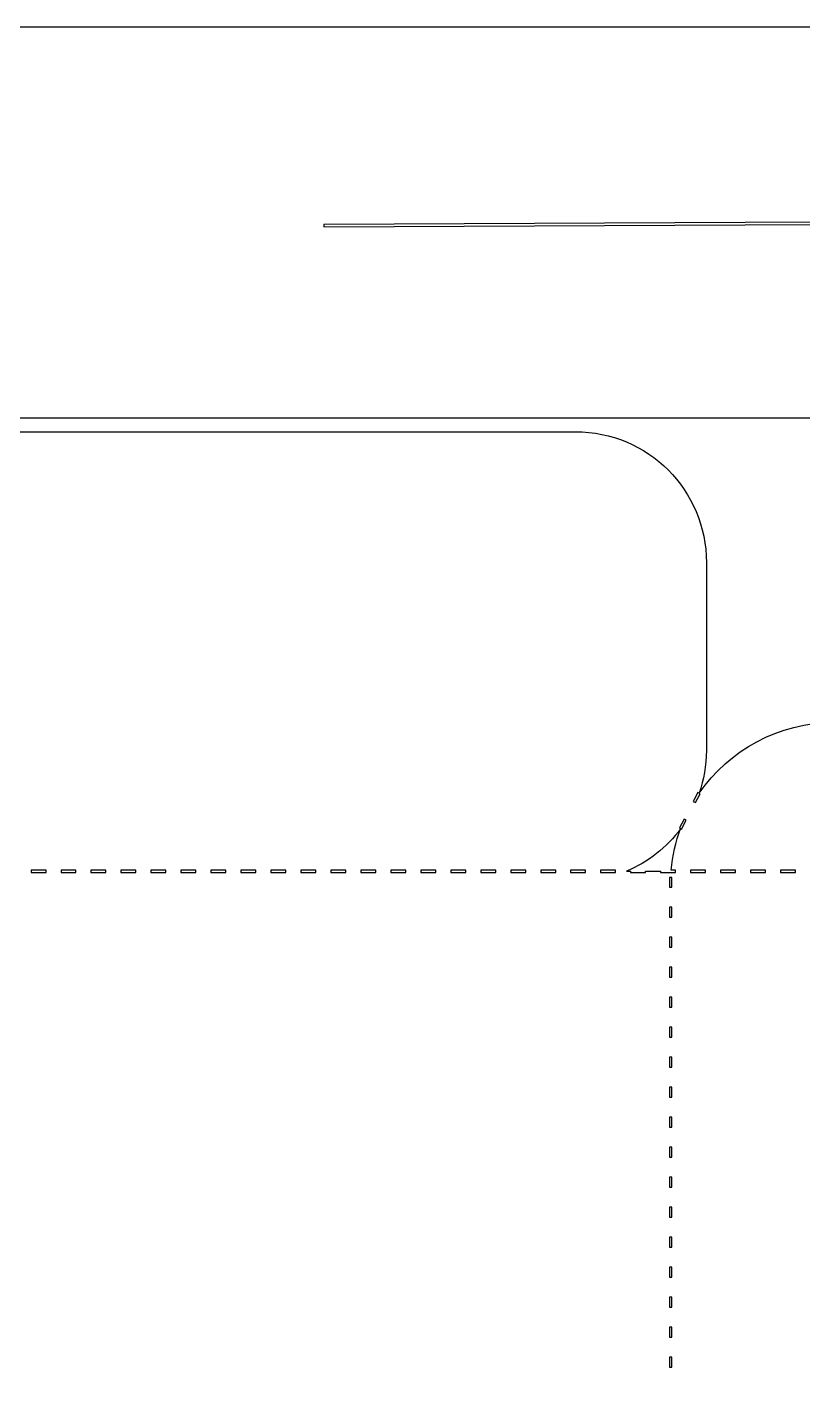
# Model space of a CAD drawing. Header units: centimetres. Extents: x -27 to 27.5, y -14.1 to 14.3.
# Drawn here: x -10.64 to -2.42, y 0.01 to 14.3 of the extents above; entities that cross this region are included whole.
import ezdxf

# ---------------------------------------------------------------- set-up
doc = ezdxf.new("R2010")
doc.units = ezdxf.units.CM
doc.header["$MEASUREMENT"] = 0
doc.layers.add('Layer 1', color=7, linetype='Continuous')

msp = doc.modelspace()

# ---------------------------------------------------------------- linework, layer by layer
at = {"layer": 'Layer 1', "color": 58, "lineweight": 25}
for points, knots in [([(-26.3657, 14.30251), (-26.71152, 14.30251), (-26.98995, 13.89215), (-26.98995, 13.38226), (-26.98995, 13.38226), (-26.98995, 13.38226), (-26.98995, 11.07873), (-26.98995, 11.07873), (-26.98995, 11.07873), (-26.98995, 10.56884), (-26.71152, 10.15847), (-26.3657, 10.15847), (-26.3657, 10.15847), (-26.3657, 10.15847), (24.75097, 10.15847), (24.75097, 10.15847), (24.75097, 10.15847), (25.09678, 10.15847), (25.37522, 10.56884), (25.37522, 11.07873), (25.37522, 11.07873), (25.37522, 11.07873), (25.37522, 11.48883), (25.37522, 11.48883), (25.37522, 11.48883), (25.46004, 11.46656), (25.54955, 11.44903), (25.64228, 11.43592), (25.64228, 11.43592), (25.69716, 10.96748), (25.79866, 10.65126), (25.91513, 10.65126), (25.91513, 10.65126), (26.02994, 10.65126), (26.13009, 10.95875), (26.18551, 11.41607), (26.18551, 11.41607), (26.92174, 11.46418), (27.49354, 11.81035), (27.49354, 12.23049), (27.49354, 12.23049), (27.49354, 12.65064), (26.92174, 12.9968), (26.18551, 13.04491), (26.18551, 13.04491), (26.13009, 13.50224), (26.02994, 13.80972), (25.91513, 13.80972), (25.91513, 13.80972), (25.79866, 13.80972), (25.69716, 13.49351), (25.64228, 13.02507), (25.64228, 13.02507), (25.54955, 13.01195), (25.46004, 12.99443), (25.37522, 12.97215), (25.37522, 12.97215), (25.37522, 12.97215), (25.37522, 13.38226), (25.37522, 13.38226), (25.37522, 13.38226), (25.37522, 13.89215), (25.09679, 14.30251), (24.75097, 14.30251), (24.75097, 14.30251), (24.75097, 14.30251), (-26.3657, 14.30251), (-26.3657, 14.30251)], [0, 0, 0, 0, 0.05555556, 0.05555556, 0.05555556, 0.05555556, 0.11111111, 0.11111111, 0.11111111, 0.11111111, 0.16666667, 0.16666667, 0.16666667, 0.16666667, 0.22222222, 0.22222222, 0.22222222, 0.22222222, 0.27777778, 0.27777778, 0.27777778, 0.27777778, 0.33333333, 0.33333333, 0.33333333, 0.33333333, 0.38888889, 0.38888889, 0.38888889, 0.38888889, 0.44444444, 0.44444444, 0.44444444, 0.44444444, 0.5, 0.5, 0.5, 0.5, 0.55555556, 0.55555556, 0.55555556, 0.55555556, 0.61111111, 0.61111111, 0.61111111, 0.61111111, 0.66666667, 0.66666667, 0.66666667, 0.66666667, 0.72222222, 0.72222222, 0.72222222, 0.72222222, 0.77777778, 0.77777778, 0.77777778, 0.77777778, 0.83333333, 0.83333333, 0.83333333, 0.83333333, 0.88888889, 0.88888889, 0.88888889, 0.88888889, 1, 1, 1, 1]), ([(5.88452, 12.27514), (5.88452, 12.27514), (5.88452, 12.24868), (5.88452, 12.24868), (5.88452, 12.24868), (5.88452, 12.24868), (-7.49926, 12.18584), (-7.49926, 12.18584), (-7.49926, 12.18584), (-7.49926, 12.18584), (-7.49926, 12.2123), (-7.49926, 12.2123), (-7.49926, 12.2123), (-7.49926, 12.2123), (5.88452, 12.27514), (5.88452, 12.27514)], [0, 0, 0, 0, 0.2, 0.2, 0.2, 0.2, 0.4, 0.4, 0.4, 0.4, 0.6, 0.6, 0.6, 0.6, 1, 1, 1, 1])]:
    msp.add_open_spline(points, degree=3, knots=knots, dxfattribs=at)
at = {"layer": 'Layer 1', "color": 36, "lineweight": 25}
for points, knots in [([(-16.51941, 10.01651), (-17.28793, 10.01651), (-17.90682, 9.39762), (-17.90682, 8.62911), (-17.90682, 8.62911), (-17.90682, 8.62911), (-17.90682, 6.63894), (-17.90682, 6.63894), (-17.90682, 6.63894), (-17.90682, 6.0028), (-17.48249, 5.46935), (-16.90058, 5.30445), (-16.90058, 5.30445), (-17.47429, 5.15204), (-17.92264, 4.69902), (-18.06723, 4.12209), (-18.06723, 4.12209), (-18.09669, 4.82244), (-18.33803, 5.36481), (-18.63277, 5.36481), (-18.63277, 5.36481), (-18.63277, 5.36481), (-19.8606, 5.36481), (-19.8606, 5.36481), (-19.8606, 5.36481), (-20.09577, 5.36481), (-20.29658, 5.01931), (-20.38316, 4.52393), (-20.38316, 4.52393), (-20.45962, 4.60946), (-20.59937, 4.66697), (-20.76019, 4.66697), (-20.76019, 4.66697), (-21.00334, 4.66697), (-21.19923, 4.53637), (-21.19923, 4.37428), (-21.19923, 4.37428), (-21.19923, 4.37428), (-21.19923, 4.14111), (-21.19923, 4.14111), (-21.19923, 4.14111), (-21.23139, 4.14461), (-21.26383, 4.1469), (-21.2968, 4.1469), (-21.2968, 4.1469), (-21.85312, 4.1469), (-22.30469, 3.6373), (-22.30469, 3.00919), (-22.30469, 3.00919), (-22.30469, 2.874), (-22.28354, 2.74421), (-22.24516, 2.62389), (-22.24516, 2.62389), (-24.25743, 1.5562), (-25.34686, -0.11325), (-25.47721, -1.77067), (-25.47721, -1.77067), (-25.47721, -1.77067), (-25.48879, -1.77067), (-25.48879, -1.77067), (-25.48879, -1.77067), (-25.4877, -1.80321), (-25.48648, -1.83568), (-25.48465, -1.86824), (-25.48465, -1.86824), (-25.48647, -1.90065), (-25.48771, -1.93258), (-25.48879, -1.96498), (-25.48879, -1.96498), (-25.48879, -1.96498), (-25.47721, -1.96498), (-25.47721, -1.96498), (-25.47721, -1.96498), (-25.34686, -3.6224), (-24.25743, -5.29267), (-22.24516, -6.36037), (-22.24516, -6.36037), (-22.28354, -6.48069), (-22.30469, -6.60965), (-22.30469, -6.74484), (-22.30469, -6.74484), (-22.30469, -7.37295), (-21.85312, -7.88337), (-21.2968, -7.88337), (-21.2968, -7.88337), (-21.26383, -7.88337), (-21.23139, -7.88109), (-21.19923, -7.87759), (-21.19923, -7.87759), (-21.19923, -7.87759), (-21.19923, -8.11075), (-21.19923, -8.11075), (-21.19923, -8.11075), (-21.19923, -8.27285), (-21.00334, -8.40262), (-20.76019, -8.40262), (-20.76019, -8.40262), (-20.59937, -8.40262), (-20.45961, -8.34594), (-20.38316, -8.26041), (-20.38316, -8.26041), (-20.29657, -8.75575), (-20.09575, -9.10128), (-19.8606, -9.10128), (-19.8606, -9.10128), (-19.8606, -9.10128), (-18.63277, -9.10128), (-18.63277, -9.10128), (-18.63277, -9.10128), (-18.3708, -9.10128), (-18.15167, -8.67221), (-18.08542, -8.08512), (-18.08542, -8.08512), (-17.95442, -8.74582), (-17.42911, -9.26139), (-16.76333, -9.37827), (-16.76333, -9.37827), (-17.41459, -9.493), (-17.90682, -10.0582), (-17.90682, -10.74335), (-17.90682, -10.74335), (-17.90682, -10.74335), (-17.90682, -12.73352), (-17.90682, -12.73352), (-17.90682, -12.73352), (-17.90682, -13.50203), (-17.28793, -14.12093), (-16.51941, -14.12093), (-16.51941, -14.12093), (-16.51941, -14.12093), (-4.83475, -14.12093), (-4.83475, -14.12093), (-4.83475, -14.12093), (-4.06624, -14.12093), (-3.44734, -13.50203), (-3.44734, -12.73352), (-3.44734, -12.73352), (-3.44734, -12.73352), (-3.44734, -10.74335), (-3.44734, -10.74335), (-3.44734, -10.74335), (-3.44734, -10.66148), (-3.45453, -10.58149), (-3.46801, -10.50358), (-3.46801, -10.50358), (-3.15068, -10.9149), (-2.65254, -11.17909), (-2.09053, -11.17909), (-2.09053, -11.17909), (-2.09053, -11.17909), (-0.80564, -11.17909), (-0.80564, -11.17909), (-0.80564, -11.17909), (-0.28304, -11.17909), (0.18345, -10.95066), (0.50157, -10.58791), (0.50157, -10.58791), (0.50157, -10.58791), (0.47759, -10.58791), (0.47759, -10.58791), (0.47759, -10.58791), (0.47759, -10.58791), (0.47759, -10.57964), (0.47759, -10.57964), (0.47759, -10.57964), (0.47759, -10.57964), (0.47759, -10.57716), (0.47759, -10.57716), (0.47759, -10.57716), (0.47759, -10.57716), (0.47841, -10.57468), (0.47841, -10.57468), (0.47841, -10.57468), (0.47841, -10.57468), (0.5057, -10.51598), (0.5057, -10.51598), (0.5057, -10.51598), (0.5057, -10.51598), (0.52968, -10.52673), (0.52968, -10.52673), (0.52968, -10.52673), (0.52968, -10.52673), (0.50404, -10.58212), (0.50404, -10.58212), (0.50404, -10.58212), (0.50404, -10.58212), (0.50404, -10.58791), (0.50404, -10.58791), (0.50404, -10.58791), (0.50404, -10.58791), (0.50239, -10.58791), (0.50239, -10.58791), (0.50239, -10.58791), (0.50039, -10.61848), (0.49908, -10.64943), (0.49908, -10.68052), (0.49908, -10.68052), (0.49908, -10.68052), (0.49908, -12.67068), (0.49908, -12.67068), (0.49908, -12.67068), (0.49908, -13.43919), (1.11716, -14.05809), (1.88567, -14.05809), (1.88567, -14.05809), (1.88567, -14.05809), (13.57033, -14.05809), (13.57033, -14.05809), (13.57033, -14.05809), (14.33884, -14.05809), (14.95774, -13.43919), (14.95774, -12.67068), (14.95774, -12.67068), (14.95774, -12.67068), (14.95774, -10.68052), (14.95774, -10.68052), (14.95774, -10.68052), (14.95774, -10.05491), (14.54749, -9.5284), (13.98043, -9.35429), (13.98043, -9.35429), (14.55488, -9.211), (15.00683, -8.76631), (15.16196, -8.19674), (15.16196, -8.19674), (15.22233, -8.80512), (15.44614, -9.25425), (15.71428, -9.25425), (15.71428, -9.25425), (15.71428, -9.25425), (16.94129, -9.25425), (16.94129, -9.25425), (16.94129, -9.25425), (17.17645, -9.25425), (17.37808, -8.90876), (17.46466, -8.41337), (17.46466, -8.41337), (17.54117, -8.49877), (17.6802, -8.55641), (17.84087, -8.55641), (17.84087, -8.55641), (18.08402, -8.55641), (18.27991, -8.42581), (18.27991, -8.26371), (18.27991, -8.26371), (18.27991, -8.26371), (18.27991, -8.03138), (18.27991, -8.03138), (18.27991, -8.03138), (18.31207, -8.03488), (18.34451, -8.03634), (18.37748, -8.03634), (18.37748, -8.03634), (18.93381, -8.03634), (19.38538, -7.52674), (19.38538, -6.89863), (19.38538, -6.89863), (19.38538, -6.76344), (19.36421, -6.63365), (19.32584, -6.51333), (19.32584, -6.51333), (21.33811, -5.44563), (22.42838, -3.77619), (22.55872, -2.11877), (22.55872, -2.11877), (22.55872, -2.11877), (22.56947, -2.11877), (22.56947, -2.11877), (22.56947, -2.11877), (22.56839, -2.08637), (22.56716, -2.05444), (22.56533, -2.02203), (22.56533, -2.02203), (22.56716, -1.98947), (22.56838, -1.957), (22.56947, -1.92446), (22.56947, -1.92446), (22.56947, -1.92446), (22.55872, -1.92446), (22.55872, -1.92446), (22.55872, -1.92446), (22.42837, -0.26704), (21.33811, 1.40241), (19.32584, 2.4701), (19.32584, 2.4701), (19.36422, 2.59043), (19.38538, 2.72021), (19.38538, 2.8554), (19.38538, 2.8554), (19.38538, 3.48351), (18.93381, 3.99394), (18.37748, 3.99394), (18.37748, 3.99394), (18.34451, 3.99394), (18.31207, 3.99165), (18.27991, 3.98815), (18.27991, 3.98815), (18.27991, 3.98815), (18.27991, 4.22131), (18.27991, 4.22131), (18.27991, 4.22131), (18.27991, 4.38341), (18.08401, 4.51318), (17.84087, 4.51318), (17.84087, 4.51318), (17.68036, 4.51318), (17.54122, 4.45623), (17.46466, 4.37097), (17.46466, 4.37097), (17.37808, 4.86632), (17.17643, 5.21185), (16.94129, 5.21185), (16.94129, 5.21185), (16.94129, 5.21185), (15.71428, 5.21185), (15.71428, 5.21185), (15.71428, 5.21185), (15.44618, 5.21185), (15.22236, 4.76261), (15.16196, 4.15434), (15.16196, 4.15434), (15.00648, 4.72489), (14.55306, 5.1695), (13.97713, 5.31189), (13.97713, 5.31189), (14.54586, 5.48498), (14.95774, 6.01214), (14.95774, 6.63894), (14.95774, 6.63894), (14.95774, 6.63894), (14.95774, 8.62911), (14.95774, 8.62911), (14.95774, 8.62911), (14.95774, 9.39762), (14.33884, 10.01651), (13.57033, 10.01651), (13.57033, 10.01651), (13.57033, 10.01651), (1.88567, 10.01651), (1.88567, 10.01651), (1.88567, 10.01651), (1.11715, 10.01651), (0.49908, 9.39762), (0.49908, 8.62911), (0.49908, 8.62911), (0.49908, 8.62911), (0.49908, 6.63894), (0.49908, 6.63894), (0.49908, 6.63894), (0.49908, 6.52272), (0.51292, 6.41017), (0.5396, 6.30243), (0.5396, 6.30243), (0.22133, 6.6908), (-0.26206, 6.93825), (-0.80564, 6.93825), (-0.80564, 6.93825), (-0.80564, 6.93825), (-2.09053, 6.93825), (-2.09053, 6.93825), (-2.09053, 6.93825), (-2.68536, 6.93825), (-3.20865, 6.64228), (-3.52176, 6.18915), (-3.52176, 6.18915), (-3.47375, 6.33012), (-3.44734, 6.48132), (-3.44734, 6.63894), (-3.44734, 6.63894), (-3.44734, 6.63894), (-3.44734, 8.62911), (-3.44734, 8.62911), (-3.44734, 8.62911), (-3.44734, 9.39762), (-4.06624, 10.01651), (-4.83475, 10.01651), (-4.83475, 10.01651), (-4.83475, 10.01651), (-16.51941, 10.01651), (-16.51941, 10.01651)], [0, 0, 0, 0, 0.01041667, 0.01041667, 0.01041667, 0.01041667, 0.02083333, 0.02083333, 0.02083333, 0.02083333, 0.03125, 0.03125, 0.03125, 0.03125, 0.04166667, 0.04166667, 0.04166667, 0.04166667, 0.05208333, 0.05208333, 0.05208333, 0.05208333, 0.0625, 0.0625, 0.0625, 0.0625, 0.07291667, 0.07291667, 0.07291667, 0.07291667, 0.08333333, 0.08333333, 0.08333333, 0.08333333, 0.09375, 0.09375, 0.09375, 0.09375, 0.10416667, 0.10416667, 0.10416667, 0.10416667, 0.11458333, 0.11458333, 0.11458333, 0.11458333, 0.125, 0.125, 0.125, 0.125, 0.13541667, 0.13541667, 0.13541667, 0.13541667, 0.14583333, 0.14583333, 0.14583333, 0.14583333, 0.15625, 0.15625, 0.15625, 0.15625, 0.16666667, 0.16666667, 0.16666667, 0.16666667, 0.17708333, 0.17708333, 0.17708333, 0.17708333, 0.1875, 0.1875, 0.1875, 0.1875, 0.19791667, 0.19791667, 0.19791667, 0.19791667, 0.20833333, 0.20833333, 0.20833333, 0.20833333, 0.21875, 0.21875, 0.21875, 0.21875, 0.22916667, 0.22916667, 0.22916667, 0.22916667, 0.23958333, 0.23958333, 0.23958333, 0.23958333, 0.25, 0.25, 0.25, 0.25, 0.26041667, 0.26041667, 0.26041667, 0.26041667, 0.27083333, 0.27083333, 0.27083333, 0.27083333, 0.28125, 0.28125, 0.28125, 0.28125, 0.29166667, 0.29166667, 0.29166667, 0.29166667, 0.30208333, 0.30208333, 0.30208333, 0.30208333, 0.3125, 0.3125, 0.3125, 0.3125, 0.32291667, 0.32291667, 0.32291667, 0.32291667, 0.33333333, 0.33333333, 0.33333333, 0.33333333, 0.34375, 0.34375, 0.34375, 0.34375, 0.35416667, 0.35416667, 0.35416667, 0.35416667, 0.36458333, 0.36458333, 0.36458333, 0.36458333, 0.375, 0.375, 0.375, 0.375, 0.38541667, 0.38541667, 0.38541667, 0.38541667, 0.39583333, 0.39583333, 0.39583333, 0.39583333, 0.40625, 0.40625, 0.40625, 0.40625, 0.41666667, 0.41666667, 0.41666667, 0.41666667, 0.42708333, 0.42708333, 0.42708333, 0.42708333, 0.4375, 0.4375, 0.4375, 0.4375, 0.44791667, 0.44791667, 0.44791667, 0.44791667, 0.45833333, 0.45833333, 0.45833333, 0.45833333, 0.46875, 0.46875, 0.46875, 0.46875, 0.47916667, 0.47916667, 0.47916667, 0.47916667, 0.48958333, 0.48958333, 0.48958333, 0.48958333, 0.5, 0.5, 0.5, 0.5, 0.51041667, 0.51041667, 0.51041667, 0.51041667, 0.52083333, 0.52083333, 0.52083333, 0.52083333, 0.53125, 0.53125, 0.53125, 0.53125, 0.54166667, 0.54166667, 0.54166667, 0.54166667, 0.55208333, 0.55208333, 0.55208333, 0.55208333, 0.5625, 0.5625, 0.5625, 0.5625, 0.57291667, 0.57291667, 0.57291667, 0.57291667, 0.58333333, 0.58333333, 0.58333333, 0.58333333, 0.59375, 0.59375, 0.59375, 0.59375, 0.60416667, 0.60416667, 0.60416667, 0.60416667, 0.61458333, 0.61458333, 0.61458333, 0.61458333, 0.625, 0.625, 0.625, 0.625, 0.63541667, 0.63541667, 0.63541667, 0.63541667, 0.64583333, 0.64583333, 0.64583333, 0.64583333, 0.65625, 0.65625, 0.65625, 0.65625, 0.66666667, 0.66666667, 0.66666667, 0.66666667, 0.67708333, 0.67708333, 0.67708333, 0.67708333, 0.6875, 0.6875, 0.6875, 0.6875, 0.69791667, 0.69791667, 0.69791667, 0.69791667, 0.70833333, 0.70833333, 0.70833333, 0.70833333, 0.71875, 0.71875, 0.71875, 0.71875, 0.72916667, 0.72916667, 0.72916667, 0.72916667, 0.73958333, 0.73958333, 0.73958333, 0.73958333, 0.75, 0.75, 0.75, 0.75, 0.76041667, 0.76041667, 0.76041667, 0.76041667, 0.77083333, 0.77083333, 0.77083333, 0.77083333, 0.78125, 0.78125, 0.78125, 0.78125, 0.79166667, 0.79166667, 0.79166667, 0.79166667, 0.80208333, 0.80208333, 0.80208333, 0.80208333, 0.8125, 0.8125, 0.8125, 0.8125, 0.82291667, 0.82291667, 0.82291667, 0.82291667, 0.83333333, 0.83333333, 0.83333333, 0.83333333, 0.84375, 0.84375, 0.84375, 0.84375, 0.85416667, 0.85416667, 0.85416667, 0.85416667, 0.86458333, 0.86458333, 0.86458333, 0.86458333, 0.875, 0.875, 0.875, 0.875, 0.88541667, 0.88541667, 0.88541667, 0.88541667, 0.89583333, 0.89583333, 0.89583333, 0.89583333, 0.90625, 0.90625, 0.90625, 0.90625, 0.91666667, 0.91666667, 0.91666667, 0.91666667, 0.92708333, 0.92708333, 0.92708333, 0.92708333, 0.9375, 0.9375, 0.9375, 0.9375, 0.94791667, 0.94791667, 0.94791667, 0.94791667, 0.95833333, 0.95833333, 0.95833333, 0.95833333, 0.96875, 0.96875, 0.96875, 0.96875, 0.97916667, 0.97916667, 0.97916667, 0.97916667, 1, 1, 1, 1]), ([(-3.53747, 6.19494), (-3.53747, 6.19494), (-3.51432, 6.18254), (-3.51432, 6.18254), (-3.51432, 6.18254), (-3.51432, 6.18254), (-3.5631, 6.08911), (-3.5631, 6.08911), (-3.5631, 6.08911), (-3.5631, 6.08911), (-3.58625, 6.10151), (-3.58625, 6.10151), (-3.58625, 6.10151), (-3.58625, 6.10151), (-3.53747, 6.19494), (-3.53747, 6.19494)], [0, 0, 0, 0, 0.2, 0.2, 0.2, 0.2, 0.4, 0.4, 0.4, 0.4, 0.6, 0.6, 0.6, 0.6, 1, 1, 1, 1]), ([(-3.68381, 5.91299), (-3.68381, 5.91299), (-3.66066, 5.90142), (-3.66066, 5.90142), (-3.66066, 5.90142), (-3.66066, 5.90142), (-3.70945, 5.80716), (-3.70945, 5.80716), (-3.70945, 5.80716), (-3.70945, 5.80716), (-3.71937, 5.81212), (-3.71937, 5.81212), (-3.71937, 5.81212), (-3.7711, 5.6738), (-3.80519, 5.52664), (-3.82024, 5.3739), (-3.82024, 5.3739), (-3.82024, 5.3739), (-3.77311, 5.3739), (-3.77311, 5.3739), (-3.77311, 5.3739), (-3.77311, 5.3739), (-3.77311, 5.34745), (-3.77311, 5.34745), (-3.77311, 5.34745), (-3.77311, 5.34745), (-3.93186, 5.34745), (-3.93186, 5.34745), (-3.93186, 5.34745), (-3.93186, 5.34745), (-3.93186, 5.36068), (-3.93186, 5.36068), (-3.93186, 5.36068), (-3.93186, 5.36068), (-4.09061, 5.36068), (-4.09061, 5.36068), (-4.09061, 5.36068), (-4.09061, 5.36068), (-4.09061, 5.34745), (-4.09061, 5.34745), (-4.09061, 5.34745), (-4.09061, 5.34745), (-4.24936, 5.34745), (-4.24936, 5.34745), (-4.24936, 5.34745), (-4.24936, 5.34745), (-4.24936, 5.36068), (-4.24936, 5.36068), (-4.24936, 5.36068), (-4.24936, 5.36068), (-4.29401, 5.36068), (-4.29401, 5.36068), (-4.29401, 5.36068), (-4.06402, 5.45763), (-3.86588, 5.61441), (-3.71937, 5.81212), (-3.71937, 5.81212), (-3.71937, 5.81212), (-3.71937, 5.81295), (-3.71937, 5.81295), (-3.71937, 5.81295), (-3.71937, 5.81295), (-3.7326, 5.81956), (-3.7326, 5.81956), (-3.7326, 5.81956), (-3.7326, 5.81956), (-3.68381, 5.91299), (-3.68381, 5.91299)], [0, 0, 0, 0, 0.05555556, 0.05555556, 0.05555556, 0.05555556, 0.11111111, 0.11111111, 0.11111111, 0.11111111, 0.16666667, 0.16666667, 0.16666667, 0.16666667, 0.22222222, 0.22222222, 0.22222222, 0.22222222, 0.27777778, 0.27777778, 0.27777778, 0.27777778, 0.33333333, 0.33333333, 0.33333333, 0.33333333, 0.38888889, 0.38888889, 0.38888889, 0.38888889, 0.44444444, 0.44444444, 0.44444444, 0.44444444, 0.5, 0.5, 0.5, 0.5, 0.55555556, 0.55555556, 0.55555556, 0.55555556, 0.61111111, 0.61111111, 0.61111111, 0.61111111, 0.66666667, 0.66666667, 0.66666667, 0.66666667, 0.72222222, 0.72222222, 0.72222222, 0.72222222, 0.77777778, 0.77777778, 0.77777778, 0.77777778, 0.83333333, 0.83333333, 0.83333333, 0.83333333, 0.88888889, 0.88888889, 0.88888889, 0.88888889, 1, 1, 1, 1]), ([(-10.59936, 5.3739), (-10.59936, 5.3739), (-10.44061, 5.3739), (-10.44061, 5.3739), (-10.44061, 5.3739), (-10.44061, 5.3739), (-10.44061, 5.34745), (-10.44061, 5.34745), (-10.44061, 5.34745), (-10.44061, 5.34745), (-10.59936, 5.34745), (-10.59936, 5.34745), (-10.59936, 5.34745), (-10.59936, 5.34745), (-10.59936, 5.3739), (-10.59936, 5.3739)], [0, 0, 0, 0, 0.2, 0.2, 0.2, 0.2, 0.4, 0.4, 0.4, 0.4, 0.6, 0.6, 0.6, 0.6, 1, 1, 1, 1]), ([(-10.28186, 5.3739), (-10.28186, 5.3739), (-10.12311, 5.3739), (-10.12311, 5.3739), (-10.12311, 5.3739), (-10.12311, 5.3739), (-10.12311, 5.34745), (-10.12311, 5.34745), (-10.12311, 5.34745), (-10.12311, 5.34745), (-10.28186, 5.34745), (-10.28186, 5.34745), (-10.28186, 5.34745), (-10.28186, 5.34745), (-10.28186, 5.3739), (-10.28186, 5.3739)], [0, 0, 0, 0, 0.2, 0.2, 0.2, 0.2, 0.4, 0.4, 0.4, 0.4, 0.6, 0.6, 0.6, 0.6, 1, 1, 1, 1]), ([(-9.96436, 5.3739), (-9.96436, 5.3739), (-9.80561, 5.3739), (-9.80561, 5.3739), (-9.80561, 5.3739), (-9.80561, 5.3739), (-9.80561, 5.34745), (-9.80561, 5.34745), (-9.80561, 5.34745), (-9.80561, 5.34745), (-9.96436, 5.34745), (-9.96436, 5.34745), (-9.96436, 5.34745), (-9.96436, 5.34745), (-9.96436, 5.3739), (-9.96436, 5.3739)], [0, 0, 0, 0, 0.2, 0.2, 0.2, 0.2, 0.4, 0.4, 0.4, 0.4, 0.6, 0.6, 0.6, 0.6, 1, 1, 1, 1]), ([(-9.64686, 5.3739), (-9.64686, 5.3739), (-9.48811, 5.3739), (-9.48811, 5.3739), (-9.48811, 5.3739), (-9.48811, 5.3739), (-9.48811, 5.34745), (-9.48811, 5.34745), (-9.48811, 5.34745), (-9.48811, 5.34745), (-9.64686, 5.34745), (-9.64686, 5.34745), (-9.64686, 5.34745), (-9.64686, 5.34745), (-9.64686, 5.3739), (-9.64686, 5.3739)], [0, 0, 0, 0, 0.2, 0.2, 0.2, 0.2, 0.4, 0.4, 0.4, 0.4, 0.6, 0.6, 0.6, 0.6, 1, 1, 1, 1]), ([(-9.32936, 5.3739), (-9.32936, 5.3739), (-9.17061, 5.3739), (-9.17061, 5.3739), (-9.17061, 5.3739), (-9.17061, 5.3739), (-9.17061, 5.34745), (-9.17061, 5.34745), (-9.17061, 5.34745), (-9.17061, 5.34745), (-9.32936, 5.34745), (-9.32936, 5.34745), (-9.32936, 5.34745), (-9.32936, 5.34745), (-9.32936, 5.3739), (-9.32936, 5.3739)], [0, 0, 0, 0, 0.2, 0.2, 0.2, 0.2, 0.4, 0.4, 0.4, 0.4, 0.6, 0.6, 0.6, 0.6, 1, 1, 1, 1]), ([(-9.01186, 5.3739), (-9.01186, 5.3739), (-8.85311, 5.3739), (-8.85311, 5.3739), (-8.85311, 5.3739), (-8.85311, 5.3739), (-8.85311, 5.34745), (-8.85311, 5.34745), (-8.85311, 5.34745), (-8.85311, 5.34745), (-9.01186, 5.34745), (-9.01186, 5.34745), (-9.01186, 5.34745), (-9.01186, 5.34745), (-9.01186, 5.3739), (-9.01186, 5.3739)], [0, 0, 0, 0, 0.2, 0.2, 0.2, 0.2, 0.4, 0.4, 0.4, 0.4, 0.6, 0.6, 0.6, 0.6, 1, 1, 1, 1]), ([(-8.69436, 5.3739), (-8.69436, 5.3739), (-8.53561, 5.3739), (-8.53561, 5.3739), (-8.53561, 5.3739), (-8.53561, 5.3739), (-8.53561, 5.34745), (-8.53561, 5.34745), (-8.53561, 5.34745), (-8.53561, 5.34745), (-8.69436, 5.34745), (-8.69436, 5.34745), (-8.69436, 5.34745), (-8.69436, 5.34745), (-8.69436, 5.3739), (-8.69436, 5.3739)], [0, 0, 0, 0, 0.2, 0.2, 0.2, 0.2, 0.4, 0.4, 0.4, 0.4, 0.6, 0.6, 0.6, 0.6, 1, 1, 1, 1]), ([(-8.37686, 5.3739), (-8.37686, 5.3739), (-8.21811, 5.3739), (-8.21811, 5.3739), (-8.21811, 5.3739), (-8.21811, 5.3739), (-8.21811, 5.34745), (-8.21811, 5.34745), (-8.21811, 5.34745), (-8.21811, 5.34745), (-8.37686, 5.34745), (-8.37686, 5.34745), (-8.37686, 5.34745), (-8.37686, 5.34745), (-8.37686, 5.3739), (-8.37686, 5.3739)], [0, 0, 0, 0, 0.2, 0.2, 0.2, 0.2, 0.4, 0.4, 0.4, 0.4, 0.6, 0.6, 0.6, 0.6, 1, 1, 1, 1]), ([(-8.05936, 5.3739), (-8.05936, 5.3739), (-7.90061, 5.3739), (-7.90061, 5.3739), (-7.90061, 5.3739), (-7.90061, 5.3739), (-7.90061, 5.34745), (-7.90061, 5.34745), (-7.90061, 5.34745), (-7.90061, 5.34745), (-8.05936, 5.34745), (-8.05936, 5.34745), (-8.05936, 5.34745), (-8.05936, 5.34745), (-8.05936, 5.3739), (-8.05936, 5.3739)], [0, 0, 0, 0, 0.2, 0.2, 0.2, 0.2, 0.4, 0.4, 0.4, 0.4, 0.6, 0.6, 0.6, 0.6, 1, 1, 1, 1]), ([(-7.74186, 5.3739), (-7.74186, 5.3739), (-7.58311, 5.3739), (-7.58311, 5.3739), (-7.58311, 5.3739), (-7.58311, 5.3739), (-7.58311, 5.34745), (-7.58311, 5.34745), (-7.58311, 5.34745), (-7.58311, 5.34745), (-7.74186, 5.34745), (-7.74186, 5.34745), (-7.74186, 5.34745), (-7.74186, 5.34745), (-7.74186, 5.3739), (-7.74186, 5.3739)], [0, 0, 0, 0, 0.2, 0.2, 0.2, 0.2, 0.4, 0.4, 0.4, 0.4, 0.6, 0.6, 0.6, 0.6, 1, 1, 1, 1]), ([(-7.42436, 5.3739), (-7.42436, 5.3739), (-7.26561, 5.3739), (-7.26561, 5.3739), (-7.26561, 5.3739), (-7.26561, 5.3739), (-7.26561, 5.34745), (-7.26561, 5.34745), (-7.26561, 5.34745), (-7.26561, 5.34745), (-7.42436, 5.34745), (-7.42436, 5.34745), (-7.42436, 5.34745), (-7.42436, 5.34745), (-7.42436, 5.3739), (-7.42436, 5.3739)], [0, 0, 0, 0, 0.2, 0.2, 0.2, 0.2, 0.4, 0.4, 0.4, 0.4, 0.6, 0.6, 0.6, 0.6, 1, 1, 1, 1]), ([(-7.10686, 5.3739), (-7.10686, 5.3739), (-6.94811, 5.3739), (-6.94811, 5.3739), (-6.94811, 5.3739), (-6.94811, 5.3739), (-6.94811, 5.34745), (-6.94811, 5.34745), (-6.94811, 5.34745), (-6.94811, 5.34745), (-7.10686, 5.34745), (-7.10686, 5.34745), (-7.10686, 5.34745), (-7.10686, 5.34745), (-7.10686, 5.3739), (-7.10686, 5.3739)], [0, 0, 0, 0, 0.2, 0.2, 0.2, 0.2, 0.4, 0.4, 0.4, 0.4, 0.6, 0.6, 0.6, 0.6, 1, 1, 1, 1]), ([(-6.78936, 5.3739), (-6.78936, 5.3739), (-6.63061, 5.3739), (-6.63061, 5.3739), (-6.63061, 5.3739), (-6.63061, 5.3739), (-6.63061, 5.34745), (-6.63061, 5.34745), (-6.63061, 5.34745), (-6.63061, 5.34745), (-6.78936, 5.34745), (-6.78936, 5.34745), (-6.78936, 5.34745), (-6.78936, 5.34745), (-6.78936, 5.3739), (-6.78936, 5.3739)], [0, 0, 0, 0, 0.2, 0.2, 0.2, 0.2, 0.4, 0.4, 0.4, 0.4, 0.6, 0.6, 0.6, 0.6, 1, 1, 1, 1]), ([(-6.47186, 5.3739), (-6.47186, 5.3739), (-6.31311, 5.3739), (-6.31311, 5.3739), (-6.31311, 5.3739), (-6.31311, 5.3739), (-6.31311, 5.34745), (-6.31311, 5.34745), (-6.31311, 5.34745), (-6.31311, 5.34745), (-6.47186, 5.34745), (-6.47186, 5.34745), (-6.47186, 5.34745), (-6.47186, 5.34745), (-6.47186, 5.3739), (-6.47186, 5.3739)], [0, 0, 0, 0, 0.2, 0.2, 0.2, 0.2, 0.4, 0.4, 0.4, 0.4, 0.6, 0.6, 0.6, 0.6, 1, 1, 1, 1]), ([(-6.15436, 5.3739), (-6.15436, 5.3739), (-5.99561, 5.3739), (-5.99561, 5.3739), (-5.99561, 5.3739), (-5.99561, 5.3739), (-5.99561, 5.34745), (-5.99561, 5.34745), (-5.99561, 5.34745), (-5.99561, 5.34745), (-6.15436, 5.34745), (-6.15436, 5.34745), (-6.15436, 5.34745), (-6.15436, 5.34745), (-6.15436, 5.3739), (-6.15436, 5.3739)], [0, 0, 0, 0, 0.2, 0.2, 0.2, 0.2, 0.4, 0.4, 0.4, 0.4, 0.6, 0.6, 0.6, 0.6, 1, 1, 1, 1]), ([(-5.83686, 5.3739), (-5.83686, 5.3739), (-5.67811, 5.3739), (-5.67811, 5.3739), (-5.67811, 5.3739), (-5.67811, 5.3739), (-5.67811, 5.34745), (-5.67811, 5.34745), (-5.67811, 5.34745), (-5.67811, 5.34745), (-5.83686, 5.34745), (-5.83686, 5.34745), (-5.83686, 5.34745), (-5.83686, 5.34745), (-5.83686, 5.3739), (-5.83686, 5.3739)], [0, 0, 0, 0, 0.2, 0.2, 0.2, 0.2, 0.4, 0.4, 0.4, 0.4, 0.6, 0.6, 0.6, 0.6, 1, 1, 1, 1]), ([(-5.51936, 5.3739), (-5.51936, 5.3739), (-5.36061, 5.3739), (-5.36061, 5.3739), (-5.36061, 5.3739), (-5.36061, 5.3739), (-5.36061, 5.34745), (-5.36061, 5.34745), (-5.36061, 5.34745), (-5.36061, 5.34745), (-5.51936, 5.34745), (-5.51936, 5.34745), (-5.51936, 5.34745), (-5.51936, 5.34745), (-5.51936, 5.3739), (-5.51936, 5.3739)], [0, 0, 0, 0, 0.2, 0.2, 0.2, 0.2, 0.4, 0.4, 0.4, 0.4, 0.6, 0.6, 0.6, 0.6, 1, 1, 1, 1]), ([(-5.20186, 5.3739), (-5.20186, 5.3739), (-5.04311, 5.3739), (-5.04311, 5.3739), (-5.04311, 5.3739), (-5.04311, 5.3739), (-5.04311, 5.34745), (-5.04311, 5.34745), (-5.04311, 5.34745), (-5.04311, 5.34745), (-5.20186, 5.34745), (-5.20186, 5.34745), (-5.20186, 5.34745), (-5.20186, 5.34745), (-5.20186, 5.3739), (-5.20186, 5.3739)], [0, 0, 0, 0, 0.2, 0.2, 0.2, 0.2, 0.4, 0.4, 0.4, 0.4, 0.6, 0.6, 0.6, 0.6, 1, 1, 1, 1]), ([(-4.88436, 5.3739), (-4.88436, 5.3739), (-4.72561, 5.3739), (-4.72561, 5.3739), (-4.72561, 5.3739), (-4.72561, 5.3739), (-4.72561, 5.34745), (-4.72561, 5.34745), (-4.72561, 5.34745), (-4.72561, 5.34745), (-4.88436, 5.34745), (-4.88436, 5.34745), (-4.88436, 5.34745), (-4.88436, 5.34745), (-4.88436, 5.3739), (-4.88436, 5.3739)], [0, 0, 0, 0, 0.2, 0.2, 0.2, 0.2, 0.4, 0.4, 0.4, 0.4, 0.6, 0.6, 0.6, 0.6, 1, 1, 1, 1]), ([(-4.56686, 5.3739), (-4.56686, 5.3739), (-4.40811, 5.3739), (-4.40811, 5.3739), (-4.40811, 5.3739), (-4.40811, 5.3739), (-4.40811, 5.34745), (-4.40811, 5.34745), (-4.40811, 5.34745), (-4.40811, 5.34745), (-4.56686, 5.34745), (-4.56686, 5.34745), (-4.56686, 5.34745), (-4.56686, 5.34745), (-4.56686, 5.3739), (-4.56686, 5.3739)], [0, 0, 0, 0, 0.2, 0.2, 0.2, 0.2, 0.4, 0.4, 0.4, 0.4, 0.6, 0.6, 0.6, 0.6, 1, 1, 1, 1]), ([(-3.8376, 5.29701), (-3.8376, 5.29701), (-3.81114, 5.29701), (-3.81114, 5.29701), (-3.81114, 5.29701), (-3.81114, 5.29701), (-3.81114, 5.19118), (-3.81114, 5.19118), (-3.81114, 5.19118), (-3.81114, 5.19118), (-3.8376, 5.19118), (-3.8376, 5.19118), (-3.8376, 5.19118), (-3.8376, 5.19118), (-3.8376, 5.29701), (-3.8376, 5.29701)], [0, 0, 0, 0, 0.2, 0.2, 0.2, 0.2, 0.4, 0.4, 0.4, 0.4, 0.6, 0.6, 0.6, 0.6, 1, 1, 1, 1]), ([(-3.61436, 5.3739), (-3.61436, 5.3739), (-3.45561, 5.3739), (-3.45561, 5.3739), (-3.45561, 5.3739), (-3.45561, 5.3739), (-3.45561, 5.34745), (-3.45561, 5.34745), (-3.45561, 5.34745), (-3.45561, 5.34745), (-3.61436, 5.34745), (-3.61436, 5.34745), (-3.61436, 5.34745), (-3.61436, 5.34745), (-3.61436, 5.3739), (-3.61436, 5.3739)], [0, 0, 0, 0, 0.2, 0.2, 0.2, 0.2, 0.4, 0.4, 0.4, 0.4, 0.6, 0.6, 0.6, 0.6, 1, 1, 1, 1]), ([(-3.29686, 5.3739), (-3.29686, 5.3739), (-3.13811, 5.3739), (-3.13811, 5.3739), (-3.13811, 5.3739), (-3.13811, 5.3739), (-3.13811, 5.34745), (-3.13811, 5.34745), (-3.13811, 5.34745), (-3.13811, 5.34745), (-3.29686, 5.34745), (-3.29686, 5.34745), (-3.29686, 5.34745), (-3.29686, 5.34745), (-3.29686, 5.3739), (-3.29686, 5.3739)], [0, 0, 0, 0, 0.2, 0.2, 0.2, 0.2, 0.4, 0.4, 0.4, 0.4, 0.6, 0.6, 0.6, 0.6, 1, 1, 1, 1]), ([(-2.97936, 5.3739), (-2.97936, 5.3739), (-2.82061, 5.3739), (-2.82061, 5.3739), (-2.82061, 5.3739), (-2.82061, 5.3739), (-2.82061, 5.34745), (-2.82061, 5.34745), (-2.82061, 5.34745), (-2.82061, 5.34745), (-2.97936, 5.34745), (-2.97936, 5.34745), (-2.97936, 5.34745), (-2.97936, 5.34745), (-2.97936, 5.3739), (-2.97936, 5.3739)], [0, 0, 0, 0, 0.2, 0.2, 0.2, 0.2, 0.4, 0.4, 0.4, 0.4, 0.6, 0.6, 0.6, 0.6, 1, 1, 1, 1]), ([(-2.66186, 5.3739), (-2.66186, 5.3739), (-2.50311, 5.3739), (-2.50311, 5.3739), (-2.50311, 5.3739), (-2.50311, 5.3739), (-2.50311, 5.34745), (-2.50311, 5.34745), (-2.50311, 5.34745), (-2.50311, 5.34745), (-2.66186, 5.34745), (-2.66186, 5.34745), (-2.66186, 5.34745), (-2.66186, 5.34745), (-2.66186, 5.3739), (-2.66186, 5.3739)], [0, 0, 0, 0, 0.2, 0.2, 0.2, 0.2, 0.4, 0.4, 0.4, 0.4, 0.6, 0.6, 0.6, 0.6, 1, 1, 1, 1]), ([(-3.8376, 4.97951), (-3.8376, 4.97951), (-3.81114, 4.97951), (-3.81114, 4.97951), (-3.81114, 4.97951), (-3.81114, 4.97951), (-3.81114, 4.87368), (-3.81114, 4.87368), (-3.81114, 4.87368), (-3.81114, 4.87368), (-3.8376, 4.87368), (-3.8376, 4.87368), (-3.8376, 4.87368), (-3.8376, 4.87368), (-3.8376, 4.97951), (-3.8376, 4.97951)], [0, 0, 0, 0, 0.2, 0.2, 0.2, 0.2, 0.4, 0.4, 0.4, 0.4, 0.6, 0.6, 0.6, 0.6, 1, 1, 1, 1]), ([(-3.8376, 4.66201), (-3.8376, 4.66201), (-3.81114, 4.66201), (-3.81114, 4.66201), (-3.81114, 4.66201), (-3.81114, 4.66201), (-3.81114, 4.55618), (-3.81114, 4.55618), (-3.81114, 4.55618), (-3.81114, 4.55618), (-3.8376, 4.55618), (-3.8376, 4.55618), (-3.8376, 4.55618), (-3.8376, 4.55618), (-3.8376, 4.66201), (-3.8376, 4.66201)], [0, 0, 0, 0, 0.2, 0.2, 0.2, 0.2, 0.4, 0.4, 0.4, 0.4, 0.6, 0.6, 0.6, 0.6, 1, 1, 1, 1]), ([(-3.8376, 4.34451), (-3.8376, 4.34451), (-3.81114, 4.34451), (-3.81114, 4.34451), (-3.81114, 4.34451), (-3.81114, 4.34451), (-3.81114, 4.23868), (-3.81114, 4.23868), (-3.81114, 4.23868), (-3.81114, 4.23868), (-3.8376, 4.23868), (-3.8376, 4.23868), (-3.8376, 4.23868), (-3.8376, 4.23868), (-3.8376, 4.34451), (-3.8376, 4.34451)], [0, 0, 0, 0, 0.2, 0.2, 0.2, 0.2, 0.4, 0.4, 0.4, 0.4, 0.6, 0.6, 0.6, 0.6, 1, 1, 1, 1]), ([(-3.8376, 4.02701), (-3.8376, 4.02701), (-3.81114, 4.02701), (-3.81114, 4.02701), (-3.81114, 4.02701), (-3.81114, 4.02701), (-3.81114, 3.92118), (-3.81114, 3.92118), (-3.81114, 3.92118), (-3.81114, 3.92118), (-3.8376, 3.92118), (-3.8376, 3.92118), (-3.8376, 3.92118), (-3.8376, 3.92118), (-3.8376, 4.02701), (-3.8376, 4.02701)], [0, 0, 0, 0, 0.2, 0.2, 0.2, 0.2, 0.4, 0.4, 0.4, 0.4, 0.6, 0.6, 0.6, 0.6, 1, 1, 1, 1]), ([(-3.8376, 3.70951), (-3.8376, 3.70951), (-3.81114, 3.70951), (-3.81114, 3.70951), (-3.81114, 3.70951), (-3.81114, 3.70951), (-3.81114, 3.60368), (-3.81114, 3.60368), (-3.81114, 3.60368), (-3.81114, 3.60368), (-3.8376, 3.60368), (-3.8376, 3.60368), (-3.8376, 3.60368), (-3.8376, 3.60368), (-3.8376, 3.70951), (-3.8376, 3.70951)], [0, 0, 0, 0, 0.2, 0.2, 0.2, 0.2, 0.4, 0.4, 0.4, 0.4, 0.6, 0.6, 0.6, 0.6, 1, 1, 1, 1]), ([(-3.8376, 3.39201), (-3.8376, 3.39201), (-3.81114, 3.39201), (-3.81114, 3.39201), (-3.81114, 3.39201), (-3.81114, 3.39201), (-3.81114, 3.28618), (-3.81114, 3.28618), (-3.81114, 3.28618), (-3.81114, 3.28618), (-3.8376, 3.28618), (-3.8376, 3.28618), (-3.8376, 3.28618), (-3.8376, 3.28618), (-3.8376, 3.39201), (-3.8376, 3.39201)], [0, 0, 0, 0, 0.2, 0.2, 0.2, 0.2, 0.4, 0.4, 0.4, 0.4, 0.6, 0.6, 0.6, 0.6, 1, 1, 1, 1]), ([(-3.8376, 3.07451), (-3.8376, 3.07451), (-3.81114, 3.07451), (-3.81114, 3.07451), (-3.81114, 3.07451), (-3.81114, 3.07451), (-3.81114, 2.96868), (-3.81114, 2.96868), (-3.81114, 2.96868), (-3.81114, 2.96868), (-3.8376, 2.96868), (-3.8376, 2.96868), (-3.8376, 2.96868), (-3.8376, 2.96868), (-3.8376, 3.07451), (-3.8376, 3.07451)], [0, 0, 0, 0, 0.2, 0.2, 0.2, 0.2, 0.4, 0.4, 0.4, 0.4, 0.6, 0.6, 0.6, 0.6, 1, 1, 1, 1]), ([(-3.8376, 2.75701), (-3.8376, 2.75701), (-3.81114, 2.75701), (-3.81114, 2.75701), (-3.81114, 2.75701), (-3.81114, 2.75701), (-3.81114, 2.65118), (-3.81114, 2.65118), (-3.81114, 2.65118), (-3.81114, 2.65118), (-3.8376, 2.65118), (-3.8376, 2.65118), (-3.8376, 2.65118), (-3.8376, 2.65118), (-3.8376, 2.75701), (-3.8376, 2.75701)], [0, 0, 0, 0, 0.2, 0.2, 0.2, 0.2, 0.4, 0.4, 0.4, 0.4, 0.6, 0.6, 0.6, 0.6, 1, 1, 1, 1]), ([(-3.8376, 2.43951), (-3.8376, 2.43951), (-3.81114, 2.43951), (-3.81114, 2.43951), (-3.81114, 2.43951), (-3.81114, 2.43951), (-3.81114, 2.33368), (-3.81114, 2.33368), (-3.81114, 2.33368), (-3.81114, 2.33368), (-3.8376, 2.33368), (-3.8376, 2.33368), (-3.8376, 2.33368), (-3.8376, 2.33368), (-3.8376, 2.43951), (-3.8376, 2.43951)], [0, 0, 0, 0, 0.2, 0.2, 0.2, 0.2, 0.4, 0.4, 0.4, 0.4, 0.6, 0.6, 0.6, 0.6, 1, 1, 1, 1]), ([(-3.8376, 2.12201), (-3.8376, 2.12201), (-3.81114, 2.12201), (-3.81114, 2.12201), (-3.81114, 2.12201), (-3.81114, 2.12201), (-3.81114, 2.01618), (-3.81114, 2.01618), (-3.81114, 2.01618), (-3.81114, 2.01618), (-3.8376, 2.01618), (-3.8376, 2.01618), (-3.8376, 2.01618), (-3.8376, 2.01618), (-3.8376, 2.12201), (-3.8376, 2.12201)], [0, 0, 0, 0, 0.2, 0.2, 0.2, 0.2, 0.4, 0.4, 0.4, 0.4, 0.6, 0.6, 0.6, 0.6, 1, 1, 1, 1]), ([(-3.8376, 1.80451), (-3.8376, 1.80451), (-3.81114, 1.80451), (-3.81114, 1.80451), (-3.81114, 1.80451), (-3.81114, 1.80451), (-3.81114, 1.69868), (-3.81114, 1.69868), (-3.81114, 1.69868), (-3.81114, 1.69868), (-3.8376, 1.69868), (-3.8376, 1.69868), (-3.8376, 1.69868), (-3.8376, 1.69868), (-3.8376, 1.80451), (-3.8376, 1.80451)], [0, 0, 0, 0, 0.2, 0.2, 0.2, 0.2, 0.4, 0.4, 0.4, 0.4, 0.6, 0.6, 0.6, 0.6, 1, 1, 1, 1]), ([(-3.8376, 1.48701), (-3.8376, 1.48701), (-3.81114, 1.48701), (-3.81114, 1.48701), (-3.81114, 1.48701), (-3.81114, 1.48701), (-3.81114, 1.38118), (-3.81114, 1.38118), (-3.81114, 1.38118), (-3.81114, 1.38118), (-3.8376, 1.38118), (-3.8376, 1.38118), (-3.8376, 1.38118), (-3.8376, 1.38118), (-3.8376, 1.48701), (-3.8376, 1.48701)], [0, 0, 0, 0, 0.2, 0.2, 0.2, 0.2, 0.4, 0.4, 0.4, 0.4, 0.6, 0.6, 0.6, 0.6, 1, 1, 1, 1]), ([(-3.8376, 1.16951), (-3.8376, 1.16951), (-3.81114, 1.16951), (-3.81114, 1.16951), (-3.81114, 1.16951), (-3.81114, 1.16951), (-3.81114, 1.06368), (-3.81114, 1.06368), (-3.81114, 1.06368), (-3.81114, 1.06368), (-3.8376, 1.06368), (-3.8376, 1.06368), (-3.8376, 1.06368), (-3.8376, 1.06368), (-3.8376, 1.16951), (-3.8376, 1.16951)], [0, 0, 0, 0, 0.2, 0.2, 0.2, 0.2, 0.4, 0.4, 0.4, 0.4, 0.6, 0.6, 0.6, 0.6, 1, 1, 1, 1]), ([(-3.8376, 0.85201), (-3.8376, 0.85201), (-3.81114, 0.85201), (-3.81114, 0.85201), (-3.81114, 0.85201), (-3.81114, 0.85201), (-3.81114, 0.74618), (-3.81114, 0.74618), (-3.81114, 0.74618), (-3.81114, 0.74618), (-3.8376, 0.74618), (-3.8376, 0.74618), (-3.8376, 0.74618), (-3.8376, 0.74618), (-3.8376, 0.85201), (-3.8376, 0.85201)], [0, 0, 0, 0, 0.2, 0.2, 0.2, 0.2, 0.4, 0.4, 0.4, 0.4, 0.6, 0.6, 0.6, 0.6, 1, 1, 1, 1]), ([(-3.8376, 0.53451), (-3.8376, 0.53451), (-3.81114, 0.53451), (-3.81114, 0.53451), (-3.81114, 0.53451), (-3.81114, 0.53451), (-3.81114, 0.42868), (-3.81114, 0.42868), (-3.81114, 0.42868), (-3.81114, 0.42868), (-3.8376, 0.42868), (-3.8376, 0.42868), (-3.8376, 0.42868), (-3.8376, 0.42868), (-3.8376, 0.53451), (-3.8376, 0.53451)], [0, 0, 0, 0, 0.2, 0.2, 0.2, 0.2, 0.4, 0.4, 0.4, 0.4, 0.6, 0.6, 0.6, 0.6, 1, 1, 1, 1]), ([(-3.8376, 0.21701), (-3.8376, 0.21701), (-3.81114, 0.21701), (-3.81114, 0.21701), (-3.81114, 0.21701), (-3.81114, 0.21701), (-3.81114, 0.11118), (-3.81114, 0.11118), (-3.81114, 0.11118), (-3.81114, 0.11118), (-3.8376, 0.11118), (-3.8376, 0.11118), (-3.8376, 0.11118), (-3.8376, 0.11118), (-3.8376, 0.21701), (-3.8376, 0.21701)], [0, 0, 0, 0, 0.2, 0.2, 0.2, 0.2, 0.4, 0.4, 0.4, 0.4, 0.6, 0.6, 0.6, 0.6, 1, 1, 1, 1])]:
    msp.add_open_spline(points, degree=3, knots=knots, dxfattribs=at)

doc.saveas('drawing.dxf')
